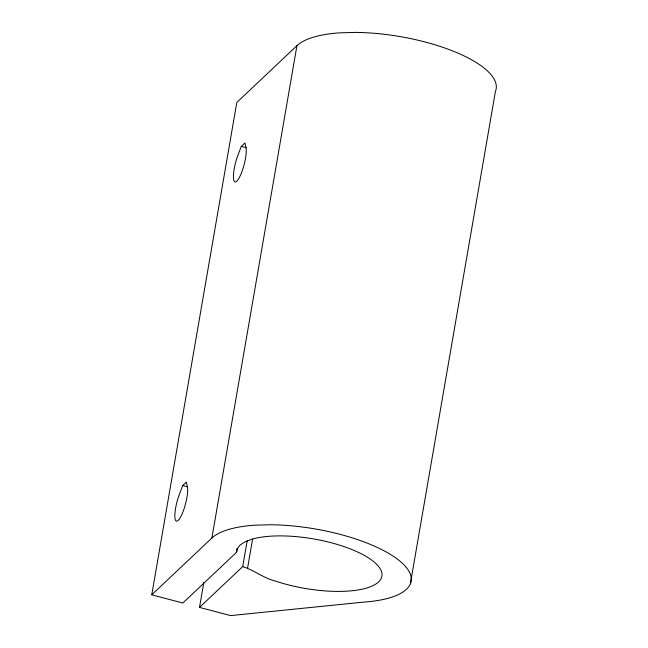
<?xml version="1.0" encoding="UTF-8"?>
<svg xmlns="http://www.w3.org/2000/svg" width="648" height="648" viewBox="0 0 648 648"><rect width="100%" height="100%" fill="white"/><g stroke="black" fill="none" stroke-linecap="round" stroke-linejoin="round"><path stroke-width="0.97" d="M236.569 552.274L236.982 549.269L239.76 545.365L244.652 542.02L251.513 539.322A73.799 25.118 9.8 0 1 350.26 548.888A73.799 25.118 9.8 0 1 371.62 586.262A73.799 25.118 9.8 0 1 275.351 581.045C263.566 578.219 254.024 570.094 242.708 566.603L199.511 607.411L230.615 615.6L363.795 602.097A103.437 35.211 9.8 0 0 399.881 561.079A103.437 35.211 9.8 0 0 270.378 524.75L254.567 525.204A103.437 35.211 9.8 0 0 211.888 538.018L151.754 594.824L182.858 603.021L236.569 552.274L237.257 548.289M151.754 594.824L236.804 102.473L296.93 45.668A103.437 35.211 9.8 0 1 339.609 32.846L355.42 32.4A103.437 35.211 9.8 0 1 495.42 91.457L410.37 583.808M199.511 607.411L203.82 582.487M211.888 538.018L296.93 45.668M242.708 566.603L247.188 540.683M247.625 567.899L252.615 538.99M241.307 146.375L238.521 153.714A18.897 4.39 -75.2 0 0 233.653 179.593A18.897 4.39 -75.2 0 0 241.882 171.817A18.897 4.39 -75.2 0 0 245.794 146.845L244.952 142.933L241.307 146.375L246.167 147.655M182.728 485.546L179.933 492.893A18.897 4.39 -75.2 0 0 175.065 518.773A18.897 4.39 -75.2 0 0 183.295 510.989A18.897 4.39 -75.2 0 0 187.207 486.016L186.365 482.112L182.728 485.546L187.58 486.826"/></g></svg>
